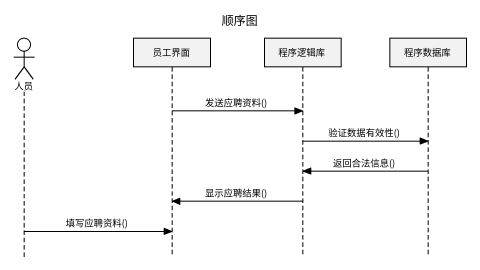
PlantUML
@startuml
title 顺序图
hide footbox
actor 人员
participant 员工界面
participant 程序逻辑库
participant 程序数据库

员工界面 -> 程序逻辑库 : 发送应聘资料()
程序逻辑库 -> 程序数据库 : 验证数据有效性()
程序数据库 -> 程序逻辑库 : 返回合法信息()
程序逻辑库 -> 员工界面 : 显示应聘结果()
人员 -> 员工界面 : 填写应聘资料()
@enduml
